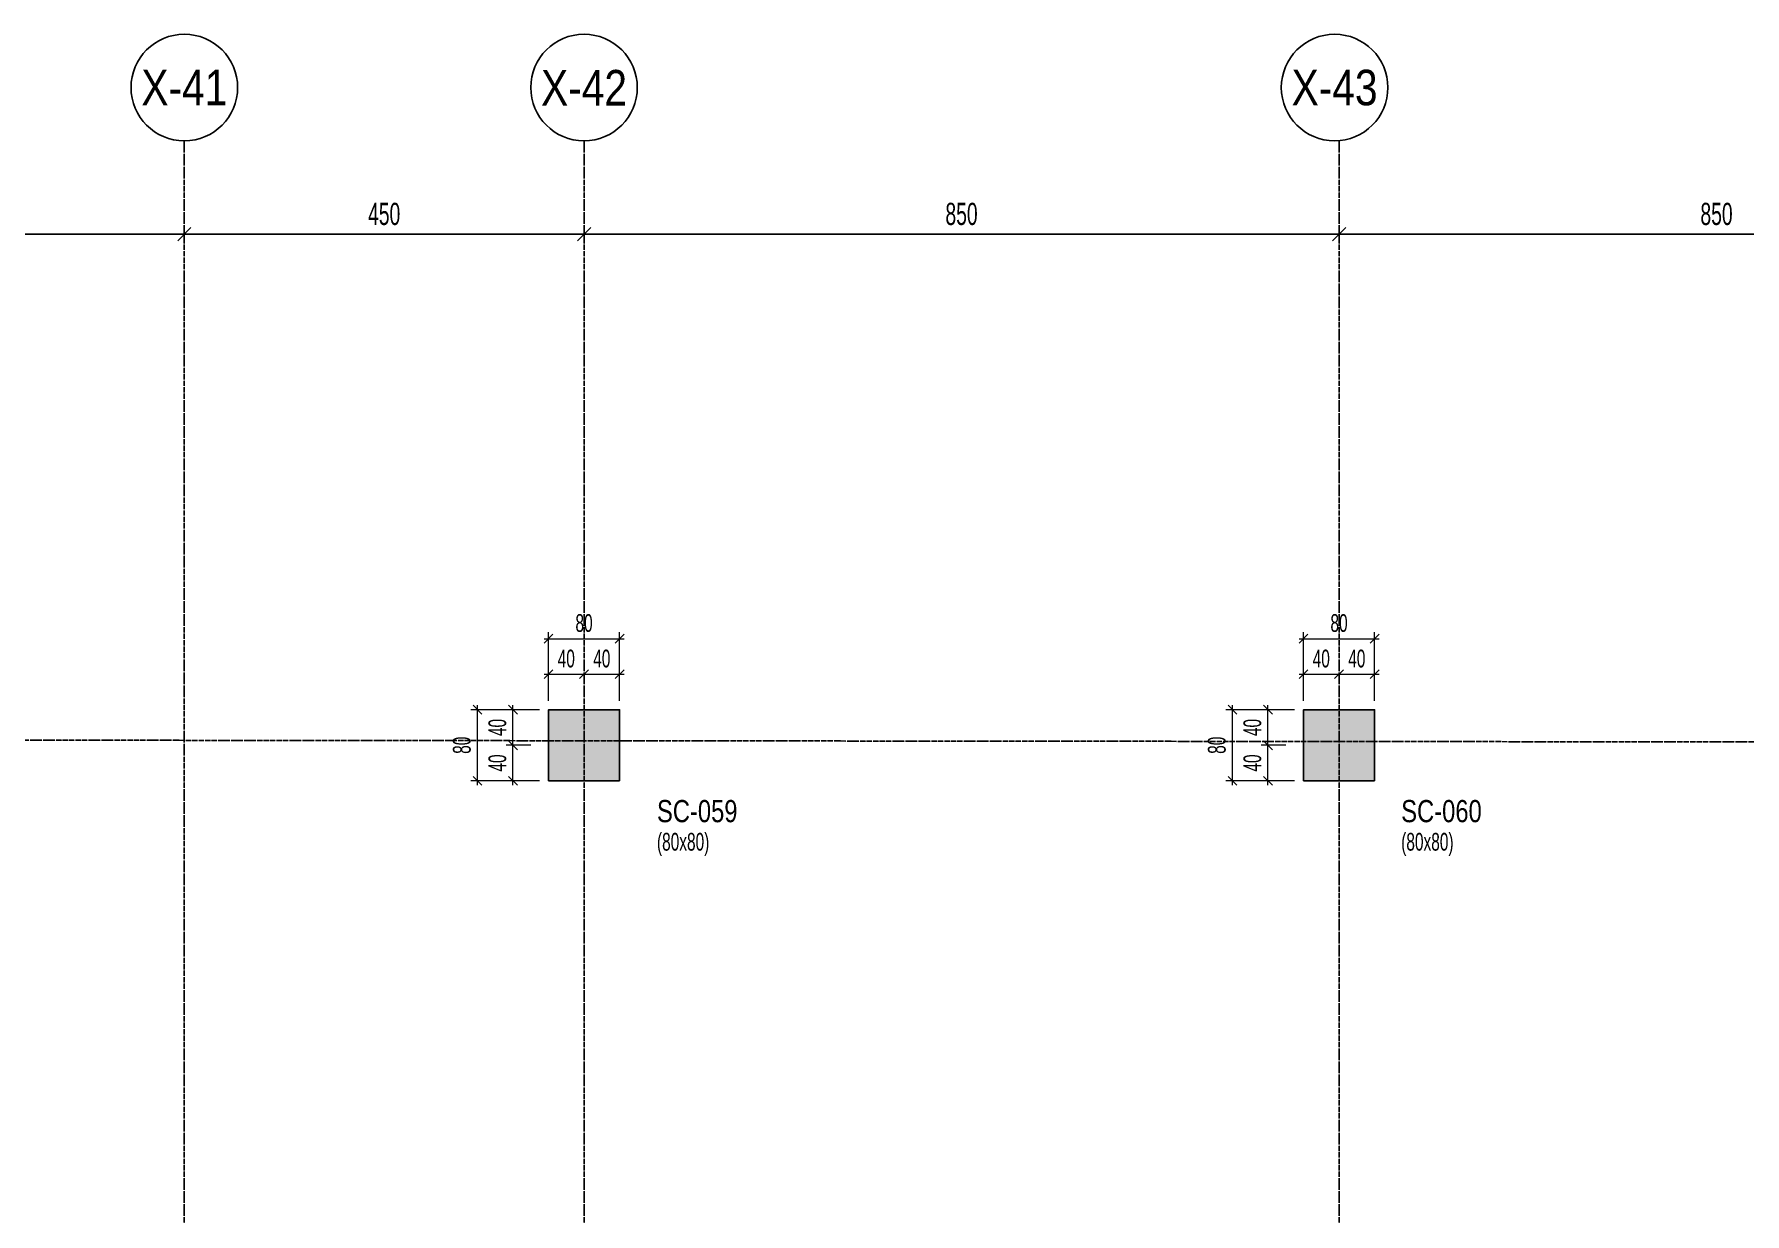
# Model space of a CAD drawing. Header units: millimetres. Extents: x -832 to 6845, y -750 to 4194.
# Drawn here: x 1081 to 3007, y 2866 to 4194 of the extents above; entities that cross this region are included whole.
import ezdxf
from ezdxf.enums import TextEntityAlignment as Align

# ---------------------------------------------------------------- set-up
doc = ezdxf.new("R2010")
doc.units = ezdxf.units.MM
doc.header["$LTSCALE"] = 100
doc.header["$PDSIZE"] = -100
doc.linetypes.add('DASHDOT', pattern=[2.4, 2, -0.2, 0, -0.2])
for name, color, linetype in [('AKS BALON_ULK', 9, 'Continuous'), ('AKS YAZI_ULK', 20, 'Continuous'), ('AKS_ULK', 8, 'DASHDOT'), ('KOLON-PERDE CEKIRDEK_ULK', 4, 'Continuous'), ('OLCU DIS_ULK', 7, 'Continuous'), ('TARAMA SOLID_ULK', 251, 'Continuous')]:
    doc.layers.add(name, color=color, linetype=linetype)
for name, color, linetype, lineweight in [('KOLON BOYUT_ULK', 255, 'Continuous', 13), ('KOLON ISIM_ULK', 91, 'Continuous', 13), ('OLCU IC_ULK', 146, 'Continuous', 18)]:
    doc.layers.add(name, color=color, linetype=linetype, lineweight=lineweight)
doc.styles.add('ULK-SIMPLXTW.shx', font='ARIALN.TTF')
doc.styles.add('ulkr-simplxtw.shx', font='ulkr-simplxtw.shx', dxfattribs={"width": 0.65})
doc.dimstyles.new('1-100-DIS_ULK', dxfattribs={"dimscale": 100, "dimtxt": 0.25, "dimasz": 0.15, "dimexe": 0.1, "dimexo": 0.1, "dimgap": 0.1, "dimtad": 1, "dimdec": 0, "dimzin": 9, "dimdsep": 46, "dimtxsty": 'ulkr-simplxtw.shx', "dimblk": 'OBLIQUE', "dimcen": 0.1, "dimdle": 0.11, "dimclrd": 256, "dimclre": 256, "dimclrt": 3, "dimadec": 0, "dimazin": 0, "dimtfac": 1, "dimtdec": 0, "dimtix": 1, "dimtmove": 1, "dimatfit": 3, "dimldrblk": 'OBLIQUE', "dimfxl": 1, "dimtolj": 1, "dimtzin": 12, "dimarcsym": 0})
doc.dimstyles.new('1-100-IC_ULK', dxfattribs={"dimscale": 10, "dimtxt": 2, "dimasz": 1, "dimexe": 0.75, "dimexo": 1, "dimgap": 0.75, "dimtad": 1, "dimdec": 1, "dimzin": 9, "dimdsep": 46, "dimtxsty": 'ulkr-simplxtw.shx', "dimblk": 'OBLIQUE', "dimcen": 0.1, "dimdle": 0.5, "dimclrd": 146, "dimclre": 146, "dimclrt": 2, "dimadec": 0, "dimazin": 2, "dimtfac": 1, "dimtdec": 1, "dimtix": 1, "dimtmove": 2, "dimatfit": 3, "dimldrblk": 'OBLIQUE', "dimfxl": 1, "dimtolj": 1, "dimtzin": 0, "dimlwd": -1, "dimlwe": -1, "dimarcsym": 0})

# ---------------------------------------------------------------- blocks, each defined once
blk = doc.blocks.new('AKS SEMBOL_ULK')
at = {"layer": 'AKS BALON_ULK', "linetype": 'ByBlock'}
blk.add_circle((0, -41.2), 60, dxfattribs=at)
at = {"layer": 'AKS YAZI_ULK', "style": 'ULK-SIMPLXTW.shx'}
blk.add_attdef('1', text='', height=40, dxfattribs=at).set_placement((0, -41.2), align=Align.MIDDLE)
blk = doc.blocks.new('_Oblique')
at = {"color": 0, "linetype": 'ByBlock', "lineweight": -2}
blk.add_line((-0.5, -0.5), (0.5, 0.5), dxfattribs=at)
blk = doc.blocks.new('*D938')
at = {"layer": 'Defpoints', "color": 0, "transparency": 16777216}
for p in [(1250, 3968.8), (850, 3948.8), (1250, 3948.8)]:
    blk.add_point(p, dxfattribs=at)
at = {"layer": 'OLCU DIS_ULK', "lineweight": -2, "transparency": 16777216}
for p, q in [((839, 3968.8), (1261, 3968.8)), ((850, 3958.8), (850, 3978.8)), ((1250, 3958.8), (1250, 3978.8))]:
    blk.add_line(p, q, dxfattribs=at)
at = {"layer": 'OLCU DIS_ULK', "lineweight": -2, "transparency": 16777216, "xscale": 15, "yscale": 15, "zscale": 15, "rotation": 180}
blk.add_blockref('_Oblique', (850, 3968.8), dxfattribs=at)
at = {"layer": 'OLCU DIS_ULK', "lineweight": -2, "transparency": 16777216, "xscale": 15, "yscale": 15, "zscale": 15}
blk.add_blockref('_Oblique', (1250, 3968.8), dxfattribs=at)
at = {"layer": 'OLCU DIS_ULK', "color": 3, "transparency": 16777216, "insert": (1050, 3991.3), "char_height": 25, "attachment_point": 5, "style": 'ulkr-simplxtw.shx'}
blk.add_mtext('\\A1;400', dxfattribs=at)
blk = doc.blocks.new('*D939')
at = {"layer": 'Defpoints', "color": 0, "transparency": 16777216}
for p in [(2550, 3968.8), (1700, 3948.8), (2550, 3948.8)]:
    blk.add_point(p, dxfattribs=at)
at = {"layer": 'OLCU DIS_ULK', "lineweight": -2, "transparency": 16777216}
for p, q in [((1689, 3968.8), (2561, 3968.8)), ((1700, 3958.8), (1700, 3978.8)), ((2550, 3958.8), (2550, 3978.8))]:
    blk.add_line(p, q, dxfattribs=at)
at = {"layer": 'OLCU DIS_ULK', "lineweight": -2, "transparency": 16777216, "xscale": 15, "yscale": 15, "zscale": 15, "rotation": 180}
blk.add_blockref('_Oblique', (1700, 3968.8), dxfattribs=at)
at = {"layer": 'OLCU DIS_ULK', "lineweight": -2, "transparency": 16777216, "xscale": 15, "yscale": 15, "zscale": 15}
blk.add_blockref('_Oblique', (2550, 3968.8), dxfattribs=at)
at = {"layer": 'OLCU DIS_ULK', "color": 3, "transparency": 16777216, "insert": (2125, 3991.3), "char_height": 25, "attachment_point": 5, "style": 'ulkr-simplxtw.shx'}
blk.add_mtext('\\A1;850', dxfattribs=at)
blk = doc.blocks.new('*D940')
at = {"layer": 'Defpoints', "color": 0, "transparency": 16777216}
for p in [(3400, 3968.8), (2550, 3948.8), (3400, 3948.8)]:
    blk.add_point(p, dxfattribs=at)
at = {"layer": 'OLCU DIS_ULK', "lineweight": -2, "transparency": 16777216}
for p, q in [((2539, 3968.8), (3411, 3968.8)), ((2550, 3958.8), (2550, 3978.8)), ((3400, 3958.8), (3400, 3978.8))]:
    blk.add_line(p, q, dxfattribs=at)
at = {"layer": 'OLCU DIS_ULK', "lineweight": -2, "transparency": 16777216, "xscale": 15, "yscale": 15, "zscale": 15, "rotation": 180}
blk.add_blockref('_Oblique', (2550, 3968.8), dxfattribs=at)
at = {"layer": 'OLCU DIS_ULK', "lineweight": -2, "transparency": 16777216, "xscale": 15, "yscale": 15, "zscale": 15}
blk.add_blockref('_Oblique', (3400, 3968.8), dxfattribs=at)
at = {"layer": 'OLCU DIS_ULK', "color": 3, "transparency": 16777216, "insert": (2975, 3991.3), "char_height": 25, "attachment_point": 5, "style": 'ulkr-simplxtw.shx'}
blk.add_mtext('\\A1;850', dxfattribs=at)
blk = doc.blocks.new('*D963')
at = {"layer": 'Defpoints', "color": 0, "transparency": 16777216}
for p in [(1700, 3968.8), (1250, 3948.8), (1700, 3948.8)]:
    blk.add_point(p, dxfattribs=at)
at = {"layer": 'OLCU DIS_ULK', "lineweight": -2, "transparency": 16777216}
for p, q in [((1239, 3968.8), (1711, 3968.8)), ((1250, 3958.8), (1250, 3978.8)), ((1700, 3958.8), (1700, 3978.8))]:
    blk.add_line(p, q, dxfattribs=at)
at = {"layer": 'OLCU DIS_ULK', "lineweight": -2, "transparency": 16777216, "xscale": 15, "yscale": 15, "zscale": 15, "rotation": 180}
blk.add_blockref('_Oblique', (1250, 3968.8), dxfattribs=at)
at = {"layer": 'OLCU DIS_ULK', "lineweight": -2, "transparency": 16777216, "xscale": 15, "yscale": 15, "zscale": 15}
blk.add_blockref('_Oblique', (1700, 3968.8), dxfattribs=at)
at = {"layer": 'OLCU DIS_ULK', "color": 3, "transparency": 16777216, "insert": (1475, 3991.3), "char_height": 25, "attachment_point": 5, "style": 'ulkr-simplxtw.shx'}
blk.add_mtext('\\A1;450', dxfattribs=at)
blk = doc.blocks.new('*U12')
at = {"layer": 'KOLON BOYUT_ULK', "style": 'ulkr-simplxtw.shx', "width": 0.65}
blk.add_attdef('2', text='', height=20, dxfattribs=at).set_placement((0, -37), align=Align.TOP_LEFT)
at = {"layer": 'KOLON ISIM_ULK', "style": 'ulkr-simplxtw.shx', "width": 0.8}
blk.add_attdef('1', text='', height=25, dxfattribs=at).set_placement((0, 0), align=Align.TOP_LEFT)
blk = doc.blocks.new('*D1135')
at = {"layer": 'Defpoints', "color": 0, "transparency": 16777216}
for p in [(1620, 3433.2), (1660, 3433.2), (1650, 3393.2)]:
    blk.add_point(p, dxfattribs=at)
at = {"layer": 'OLCU IC_ULK', "color": 146, "linetype": 'Continuous', "transparency": 16777216}
for p, q in [((1650, 3433.2), (1612.5, 3433.2)), ((1640, 3393.2), (1612.5, 3393.2))]:
    blk.add_line(p, q, dxfattribs=at)
at = {"layer": 'OLCU IC_ULK', "color": 146, "transparency": 16777216}
blk.add_line((1620, 3388.2), (1620, 3438.2), dxfattribs=at)
at = {"layer": 'OLCU IC_ULK', "color": 146, "transparency": 16777216, "xscale": 10, "yscale": 10, "zscale": 10}
for p, rotation in [((1620, 3433.2), 90), ((1620, 3393.2), 270)]:
    blk.add_blockref('_Oblique', p, dxfattribs=dict(at, rotation=rotation))
at = {"layer": 'OLCU IC_ULK', "color": 2, "transparency": 16777216, "insert": (1602.5, 3413.2), "char_height": 20, "attachment_point": 5, "rotation": 90, "style": 'ulkr-simplxtw.shx'}
blk.add_mtext('\\A1;40', dxfattribs=at)
blk = doc.blocks.new('*D1136')
at = {"layer": 'Defpoints', "color": 0, "transparency": 16777216}
for p in [(1620, 3393.2), (1650, 3393.2), (1660, 3353.2)]:
    blk.add_point(p, dxfattribs=at)
at = {"layer": 'OLCU IC_ULK', "color": 146, "linetype": 'Continuous', "transparency": 16777216}
for p, q in [((1640, 3393.2), (1612.5, 3393.2)), ((1650, 3353.2), (1612.5, 3353.2))]:
    blk.add_line(p, q, dxfattribs=at)
at = {"layer": 'OLCU IC_ULK', "color": 146, "transparency": 16777216}
blk.add_line((1620, 3348.2), (1620, 3398.2), dxfattribs=at)
at = {"layer": 'OLCU IC_ULK', "color": 146, "transparency": 16777216, "xscale": 10, "yscale": 10, "zscale": 10}
for p, rotation in [((1620, 3393.2), 90), ((1620, 3353.2), 270)]:
    blk.add_blockref('_Oblique', p, dxfattribs=dict(at, rotation=rotation))
at = {"layer": 'OLCU IC_ULK', "color": 2, "transparency": 16777216, "insert": (1602.5, 3373.2), "char_height": 20, "attachment_point": 5, "rotation": 90, "style": 'ulkr-simplxtw.shx'}
blk.add_mtext('\\A1;40', dxfattribs=at)
blk = doc.blocks.new('*D1137')
at = {"layer": 'Defpoints', "color": 0, "transparency": 16777216}
for p in [(1580, 3433.2), (1660, 3433.2), (1660, 3353.2)]:
    blk.add_point(p, dxfattribs=at)
at = {"layer": 'OLCU IC_ULK', "color": 146, "linetype": 'Continuous', "transparency": 16777216}
for p, q in [((1650, 3433.2), (1572.5, 3433.2)), ((1650, 3353.2), (1572.5, 3353.2))]:
    blk.add_line(p, q, dxfattribs=at)
at = {"layer": 'OLCU IC_ULK', "color": 146, "transparency": 16777216}
blk.add_line((1580, 3348.2), (1580, 3438.2), dxfattribs=at)
at = {"layer": 'OLCU IC_ULK', "color": 146, "transparency": 16777216, "xscale": 10, "yscale": 10, "zscale": 10}
for p, rotation in [((1580, 3433.2), 90), ((1580, 3353.2), 270)]:
    blk.add_blockref('_Oblique', p, dxfattribs=dict(at, rotation=rotation))
at = {"layer": 'OLCU IC_ULK', "color": 2, "transparency": 16777216, "insert": (1562.5, 3393.2), "char_height": 20, "attachment_point": 5, "rotation": 90, "style": 'ulkr-simplxtw.shx'}
blk.add_mtext('\\A1;80', dxfattribs=at)
blk = doc.blocks.new('*D1138')
at = {"layer": 'Defpoints', "color": 0, "transparency": 16777216}
for p in [(1700, 3473.2), (1700, 3473.2), (1660, 3433.2)]:
    blk.add_point(p, dxfattribs=at)
at = {"layer": 'OLCU IC_ULK', "color": 146, "transparency": 16777216}
blk.add_line((1655, 3473.2), (1705, 3473.2), dxfattribs=at)
at = {"layer": 'OLCU IC_ULK', "color": 146, "linetype": 'Continuous', "transparency": 16777216}
for p, q in [((1660, 3443.2), (1660, 3480.7)), ((1700, 3463.2), (1700, 3465.7))]:
    blk.add_line(p, q, dxfattribs=at)
at = {"layer": 'OLCU IC_ULK', "color": 146, "transparency": 16777216, "xscale": 10, "yscale": 10, "zscale": 10, "rotation": 180}
blk.add_blockref('_Oblique', (1660, 3473.2), dxfattribs=at)
at = {"layer": 'OLCU IC_ULK', "color": 146, "transparency": 16777216, "xscale": 10, "yscale": 10, "zscale": 10}
blk.add_blockref('_Oblique', (1700, 3473.2), dxfattribs=at)
at = {"layer": 'OLCU IC_ULK', "color": 2, "transparency": 16777216, "insert": (1680, 3490.7), "char_height": 20, "attachment_point": 5, "style": 'ulkr-simplxtw.shx'}
blk.add_mtext('\\A1;40', dxfattribs=at)
blk = doc.blocks.new('*D1139')
at = {"layer": 'Defpoints', "color": 0, "transparency": 16777216}
for p in [(1700, 3473.2), (1740, 3473.2), (1740, 3433.2)]:
    blk.add_point(p, dxfattribs=at)
at = {"layer": 'OLCU IC_ULK', "color": 146, "transparency": 16777216}
blk.add_line((1695, 3473.2), (1745, 3473.2), dxfattribs=at)
at = {"layer": 'OLCU IC_ULK', "color": 146, "linetype": 'Continuous', "transparency": 16777216}
for p, q in [((1740, 3443.2), (1740, 3480.7)), ((1700, 3463.2), (1700, 3465.7))]:
    blk.add_line(p, q, dxfattribs=at)
at = {"layer": 'OLCU IC_ULK', "color": 146, "transparency": 16777216, "xscale": 10, "yscale": 10, "zscale": 10, "rotation": 180}
blk.add_blockref('_Oblique', (1700, 3473.2), dxfattribs=at)
at = {"layer": 'OLCU IC_ULK', "color": 146, "transparency": 16777216, "xscale": 10, "yscale": 10, "zscale": 10}
blk.add_blockref('_Oblique', (1740, 3473.2), dxfattribs=at)
at = {"layer": 'OLCU IC_ULK', "color": 2, "transparency": 16777216, "insert": (1720, 3490.7), "char_height": 20, "attachment_point": 5, "style": 'ulkr-simplxtw.shx'}
blk.add_mtext('\\A1;40', dxfattribs=at)
blk = doc.blocks.new('*D1140')
at = {"layer": 'Defpoints', "color": 0, "transparency": 16777216}
for p in [(1740, 3513.2), (1660, 3433.2), (1740, 3433.2)]:
    blk.add_point(p, dxfattribs=at)
at = {"layer": 'OLCU IC_ULK', "color": 146, "transparency": 16777216}
blk.add_line((1655, 3513.2), (1745, 3513.2), dxfattribs=at)
at = {"layer": 'OLCU IC_ULK', "color": 146, "linetype": 'Continuous', "transparency": 16777216}
for p, q in [((1660, 3443.2), (1660, 3520.7)), ((1740, 3443.2), (1740, 3520.7))]:
    blk.add_line(p, q, dxfattribs=at)
at = {"layer": 'OLCU IC_ULK', "color": 146, "transparency": 16777216, "xscale": 10, "yscale": 10, "zscale": 10, "rotation": 180}
blk.add_blockref('_Oblique', (1660, 3513.2), dxfattribs=at)
at = {"layer": 'OLCU IC_ULK', "color": 146, "transparency": 16777216, "xscale": 10, "yscale": 10, "zscale": 10}
blk.add_blockref('_Oblique', (1740, 3513.2), dxfattribs=at)
at = {"layer": 'OLCU IC_ULK', "color": 2, "transparency": 16777216, "insert": (1700, 3530.7), "char_height": 20, "attachment_point": 5, "style": 'ulkr-simplxtw.shx'}
blk.add_mtext('\\A1;80', dxfattribs=at)
blk = doc.blocks.new('*D1141')
at = {"layer": 'Defpoints', "color": 0, "transparency": 16777216}
for p in [(2470, 3433.2), (2510, 3433.2), (2500, 3393.2)]:
    blk.add_point(p, dxfattribs=at)
at = {"layer": 'OLCU IC_ULK', "color": 146, "linetype": 'Continuous', "transparency": 16777216}
for p, q in [((2500, 3433.2), (2462.5, 3433.2)), ((2490, 3393.2), (2462.5, 3393.2))]:
    blk.add_line(p, q, dxfattribs=at)
at = {"layer": 'OLCU IC_ULK', "color": 146, "transparency": 16777216}
blk.add_line((2470, 3388.2), (2470, 3438.2), dxfattribs=at)
at = {"layer": 'OLCU IC_ULK', "color": 146, "transparency": 16777216, "xscale": 10, "yscale": 10, "zscale": 10}
for p, rotation in [((2470, 3433.2), 90), ((2470, 3393.2), 270)]:
    blk.add_blockref('_Oblique', p, dxfattribs=dict(at, rotation=rotation))
at = {"layer": 'OLCU IC_ULK', "color": 2, "transparency": 16777216, "insert": (2452.5, 3413.2), "char_height": 20, "attachment_point": 5, "rotation": 90, "style": 'ulkr-simplxtw.shx'}
blk.add_mtext('\\A1;40', dxfattribs=at)
blk = doc.blocks.new('*D1142')
at = {"layer": 'Defpoints', "color": 0, "transparency": 16777216}
for p in [(2470, 3393.2), (2500, 3393.2), (2510, 3353.2)]:
    blk.add_point(p, dxfattribs=at)
at = {"layer": 'OLCU IC_ULK', "color": 146, "linetype": 'Continuous', "transparency": 16777216}
for p, q in [((2490, 3393.2), (2462.5, 3393.2)), ((2500, 3353.2), (2462.5, 3353.2))]:
    blk.add_line(p, q, dxfattribs=at)
at = {"layer": 'OLCU IC_ULK', "color": 146, "transparency": 16777216}
blk.add_line((2470, 3348.2), (2470, 3398.2), dxfattribs=at)
at = {"layer": 'OLCU IC_ULK', "color": 146, "transparency": 16777216, "xscale": 10, "yscale": 10, "zscale": 10}
for p, rotation in [((2470, 3393.2), 90), ((2470, 3353.2), 270)]:
    blk.add_blockref('_Oblique', p, dxfattribs=dict(at, rotation=rotation))
at = {"layer": 'OLCU IC_ULK', "color": 2, "transparency": 16777216, "insert": (2452.5, 3373.2), "char_height": 20, "attachment_point": 5, "rotation": 90, "style": 'ulkr-simplxtw.shx'}
blk.add_mtext('\\A1;40', dxfattribs=at)
blk = doc.blocks.new('*D1143')
at = {"layer": 'Defpoints', "color": 0, "transparency": 16777216}
for p in [(2430, 3433.2), (2510, 3433.2), (2510, 3353.2)]:
    blk.add_point(p, dxfattribs=at)
at = {"layer": 'OLCU IC_ULK', "color": 146, "linetype": 'Continuous', "transparency": 16777216}
for p, q in [((2500, 3433.2), (2422.5, 3433.2)), ((2500, 3353.2), (2422.5, 3353.2))]:
    blk.add_line(p, q, dxfattribs=at)
at = {"layer": 'OLCU IC_ULK', "color": 146, "transparency": 16777216}
blk.add_line((2430, 3348.2), (2430, 3438.2), dxfattribs=at)
at = {"layer": 'OLCU IC_ULK', "color": 146, "transparency": 16777216, "xscale": 10, "yscale": 10, "zscale": 10}
for p, rotation in [((2430, 3433.2), 90), ((2430, 3353.2), 270)]:
    blk.add_blockref('_Oblique', p, dxfattribs=dict(at, rotation=rotation))
at = {"layer": 'OLCU IC_ULK', "color": 2, "transparency": 16777216, "insert": (2412.5, 3393.2), "char_height": 20, "attachment_point": 5, "rotation": 90, "style": 'ulkr-simplxtw.shx'}
blk.add_mtext('\\A1;80', dxfattribs=at)
blk = doc.blocks.new('*D1144')
at = {"layer": 'Defpoints', "color": 0, "transparency": 16777216}
for p in [(2550, 3473.2), (2550, 3473.2), (2510, 3433.2)]:
    blk.add_point(p, dxfattribs=at)
at = {"layer": 'OLCU IC_ULK', "color": 146, "transparency": 16777216}
blk.add_line((2505, 3473.2), (2555, 3473.2), dxfattribs=at)
at = {"layer": 'OLCU IC_ULK', "color": 146, "linetype": 'Continuous', "transparency": 16777216}
for p, q in [((2510, 3443.2), (2510, 3480.7)), ((2550, 3463.2), (2550, 3465.7))]:
    blk.add_line(p, q, dxfattribs=at)
at = {"layer": 'OLCU IC_ULK', "color": 146, "transparency": 16777216, "xscale": 10, "yscale": 10, "zscale": 10, "rotation": 180}
blk.add_blockref('_Oblique', (2510, 3473.2), dxfattribs=at)
at = {"layer": 'OLCU IC_ULK', "color": 146, "transparency": 16777216, "xscale": 10, "yscale": 10, "zscale": 10}
blk.add_blockref('_Oblique', (2550, 3473.2), dxfattribs=at)
at = {"layer": 'OLCU IC_ULK', "color": 2, "transparency": 16777216, "insert": (2530, 3490.7), "char_height": 20, "attachment_point": 5, "style": 'ulkr-simplxtw.shx'}
blk.add_mtext('\\A1;40', dxfattribs=at)
blk = doc.blocks.new('*D1145')
at = {"layer": 'Defpoints', "color": 0, "transparency": 16777216}
for p in [(2550, 3473.2), (2590, 3473.2), (2590, 3433.2)]:
    blk.add_point(p, dxfattribs=at)
at = {"layer": 'OLCU IC_ULK', "color": 146, "transparency": 16777216}
blk.add_line((2545, 3473.2), (2595, 3473.2), dxfattribs=at)
at = {"layer": 'OLCU IC_ULK', "color": 146, "linetype": 'Continuous', "transparency": 16777216}
for p, q in [((2590, 3443.2), (2590, 3480.7)), ((2550, 3463.2), (2550, 3465.7))]:
    blk.add_line(p, q, dxfattribs=at)
at = {"layer": 'OLCU IC_ULK', "color": 146, "transparency": 16777216, "xscale": 10, "yscale": 10, "zscale": 10, "rotation": 180}
blk.add_blockref('_Oblique', (2550, 3473.2), dxfattribs=at)
at = {"layer": 'OLCU IC_ULK', "color": 146, "transparency": 16777216, "xscale": 10, "yscale": 10, "zscale": 10}
blk.add_blockref('_Oblique', (2590, 3473.2), dxfattribs=at)
at = {"layer": 'OLCU IC_ULK', "color": 2, "transparency": 16777216, "insert": (2570, 3490.7), "char_height": 20, "attachment_point": 5, "style": 'ulkr-simplxtw.shx'}
blk.add_mtext('\\A1;40', dxfattribs=at)
blk = doc.blocks.new('*D1146')
at = {"layer": 'Defpoints', "color": 0, "transparency": 16777216}
for p in [(2590, 3513.2), (2510, 3433.2), (2590, 3433.2)]:
    blk.add_point(p, dxfattribs=at)
at = {"layer": 'OLCU IC_ULK', "color": 146, "transparency": 16777216}
blk.add_line((2505, 3513.2), (2595, 3513.2), dxfattribs=at)
at = {"layer": 'OLCU IC_ULK', "color": 146, "linetype": 'Continuous', "transparency": 16777216}
for p, q in [((2510, 3443.2), (2510, 3520.7)), ((2590, 3443.2), (2590, 3520.7))]:
    blk.add_line(p, q, dxfattribs=at)
at = {"layer": 'OLCU IC_ULK', "color": 146, "transparency": 16777216, "xscale": 10, "yscale": 10, "zscale": 10, "rotation": 180}
blk.add_blockref('_Oblique', (2510, 3513.2), dxfattribs=at)
at = {"layer": 'OLCU IC_ULK', "color": 146, "transparency": 16777216, "xscale": 10, "yscale": 10, "zscale": 10}
blk.add_blockref('_Oblique', (2590, 3513.2), dxfattribs=at)
at = {"layer": 'OLCU IC_ULK', "color": 2, "transparency": 16777216, "insert": (2550, 3530.7), "char_height": 20, "attachment_point": 5, "style": 'ulkr-simplxtw.shx'}
blk.add_mtext('\\A1;80', dxfattribs=at)

msp = doc.modelspace()

# ---------------------------------------------------------------- hatches: boundary and pattern name
at = {"layer": 'TARAMA SOLID_ULK'}
h = msp.add_hatch(color=256, dxfattribs=at)
h.dxf.hatch_style = 1
h.paths.add_polyline_path([(1740, 3353.22), (1660, 3353.22), (1660, 3433.22), (1740, 3433.22)])
h = msp.add_hatch(color=256, dxfattribs=at)
h.dxf.hatch_style = 1
h.paths.add_polyline_path([(2590, 3353.22), (2510, 3353.22), (2510, 3433.22), (2590, 3433.22)])

# ---------------------------------------------------------------- linework, layer by layer
at = {"layer": 'AKS_ULK', "ltscale": 0.03}
for points in [[(1250, 4073.81), (1250, -630.29)], [(1700, 4073.81), (1700, -630.29)], [(2550, 4073.81), (2550, -630.29)], [(6725.24, 3393.22), (-711.61, 3400.72)]]:
    msp.add_lwpolyline(points, dxfattribs=at)
at = {"layer": 'KOLON-PERDE CEKIRDEK_ULK'}
for points in [[(1740, 3353.22), (1660, 3353.22), (1660, 3433.22), (1740, 3433.22)], [(2590, 3353.22), (2510, 3353.22), (2510, 3433.22), (2590, 3433.22)]]:
    msp.add_lwpolyline(points, close=True, dxfattribs=at)

# ---------------------------------------------------------------- block references
at = {"layer": 'AKS_ULK', "linetype": 'ByBlock'}
ref = msp.add_blockref('AKS SEMBOL_ULK', (1250, 4092.56), dxfattribs=dict(at, xscale=-1, rotation=180))
ref.add_attrib('1', 'X-41', dxfattribs={"layer": 'AKS YAZI_ULK', "height": 40, "style": 'ULK-SIMPLXTW.shx'}).set_placement((1250, 4133.81), align=Align.MIDDLE)
ref = msp.add_blockref('AKS SEMBOL_ULK', (1700, 4092.56), dxfattribs=dict(at, xscale=-1, rotation=180))
ref.add_attrib('1', 'X-42', dxfattribs={"layer": 'AKS YAZI_ULK', "height": 40, "style": 'ULK-SIMPLXTW.shx'}).set_placement((1700, 4133.81), align=Align.MIDDLE)
ref = msp.add_blockref('AKS SEMBOL_ULK', (2545, 4092.56), dxfattribs=dict(at, xscale=-1, rotation=180))
ref.add_attrib('1', 'X-43', dxfattribs={"layer": 'AKS YAZI_ULK', "height": 40, "style": 'ULK-SIMPLXTW.shx'}).set_placement((2545, 4133.81), align=Align.MIDDLE)
at = {"layer": 'KOLON ISIM_ULK'}
for p, values in [((1782.11, 3331.55), {'1': 'SC-059', '2': '(80x80)'}), ((2620, 3331.55), {'1': 'SC-060', '2': '(80x80)'})]:
    msp.add_blockref('*U12', p, dxfattribs=at).add_auto_attribs(values)

# ---------------------------------------------------------------- dimensions: what is measured, and where the dimension line sits
at = {"layer": 'OLCU DIS_ULK'}
for base, p1, p2, picture, middle in [((1250, 3968.81), (850, 3948.81), (1250, 3948.81), '*D938', (1050, 3991.31)), ((1700, 3968.81), (1250, 3948.81), (1700, 3948.81), '*D963', (1475, 3991.31)), ((2550, 3968.81), (1700, 3948.81), (2550, 3948.81), '*D939', (2125, 3991.31)), ((3400, 3968.81), (2550, 3948.81), (3400, 3948.81), '*D940', (2975, 3991.31))]:
    dim = msp.add_linear_dim(base=base, p1=p1, p2=p2, dimstyle='1-100-DIS_ULK', dxfattribs=at)
    dim.commit()
    dim.dimension.update_dxf_attribs({"geometry": picture, "text_midpoint": middle})
at = {"layer": 'OLCU IC_ULK'}
for base, p1, p2, picture, middle in [((1740, 3513.22), (1660, 3433.22), (1740, 3433.22), '*D1140', (1700, 3530.72)), ((2590, 3513.22), (2510, 3433.22), (2590, 3433.22), '*D1146', (2550, 3530.72)), ((1700, 3473.22), (1660, 3433.22), (1700, 3473.22), '*D1138', (1680, 3490.72)), ((1740, 3473.22), (1700, 3473.22), (1740, 3433.22), '*D1139', (1720, 3490.72)), ((2550, 3473.22), (2510, 3433.22), (2550, 3473.22), '*D1144', (2530, 3490.72)), ((2590, 3473.22), (2550, 3473.22), (2590, 3433.22), '*D1145', (2570, 3490.72))]:
    dim = msp.add_linear_dim(base=base, p1=p1, p2=p2, dimstyle='1-100-IC_ULK', dxfattribs=at)
    dim.commit()
    dim.dimension.update_dxf_attribs({"geometry": picture, "text_midpoint": middle})
for base, p1, p2, picture, middle in [((1580, 3433.22), (1660, 3353.22), (1660, 3433.22), '*D1137', (1562.5, 3393.22)), ((1620, 3433.22), (1650, 3393.22), (1660, 3433.22), '*D1135', (1602.5, 3413.22)), ((2430, 3433.22), (2510, 3353.22), (2510, 3433.22), '*D1143', (2412.5, 3393.22)), ((2470, 3433.22), (2500, 3393.22), (2510, 3433.22), '*D1141', (2452.5, 3413.22)), ((1620, 3393.22), (1660, 3353.22), (1650, 3393.22), '*D1136', (1602.5, 3373.22)), ((2470, 3393.22), (2510, 3353.22), (2500, 3393.22), '*D1142', (2452.5, 3373.22))]:
    dim = msp.add_linear_dim(base=base, p1=p1, p2=p2, angle=90, dimstyle='1-100-IC_ULK', dxfattribs=at)
    dim.commit()
    dim.dimension.update_dxf_attribs({"geometry": picture, "text_midpoint": middle})

doc.saveas('drawing.dxf')
